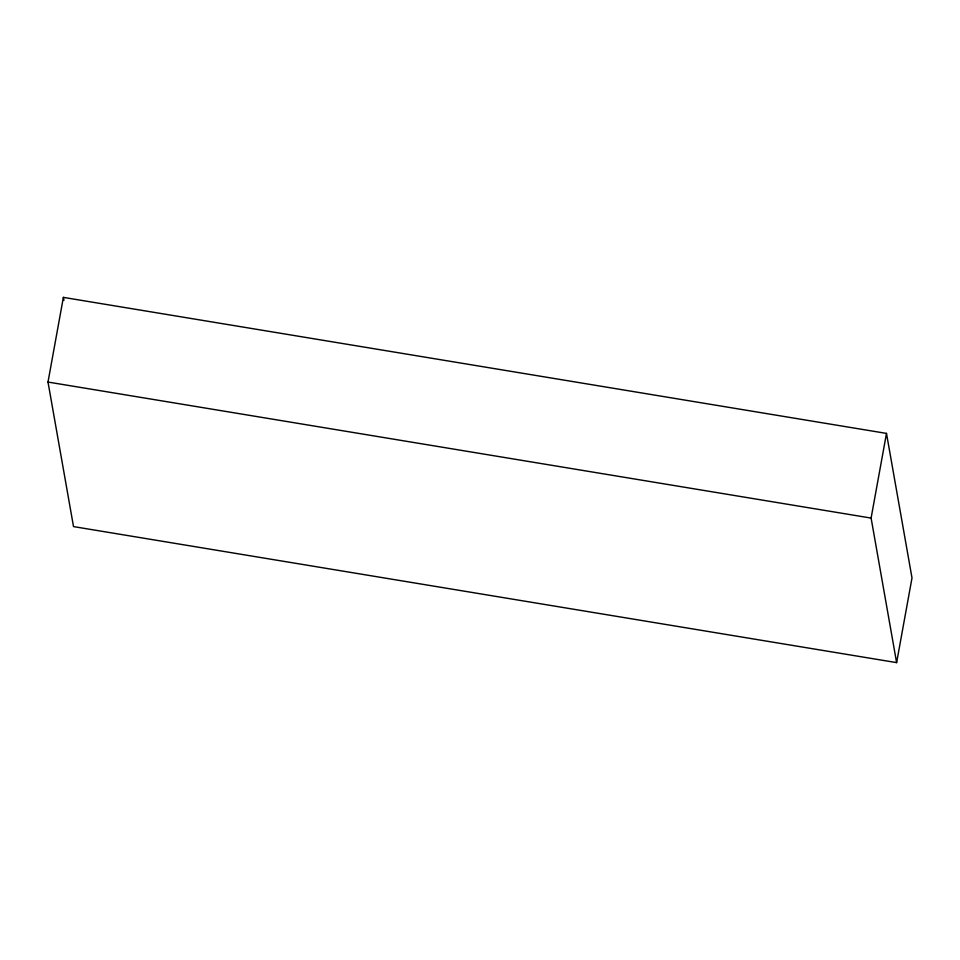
<?xml version="1.0" encoding="UTF-8"?>
<svg xmlns="http://www.w3.org/2000/svg" width="960" height="960" viewBox="0 0 960 960"><rect width="100%" height="100%" fill="white"/><g stroke="black" fill="none" stroke-linecap="round" stroke-linejoin="round"><path stroke-width="1.44" d="M48 382.056L63.384 297.384L886.488 433.404L912 577.944L896.616 662.616L73.512 526.596L48 382.056L871.104 518.076L896.616 662.616M871.104 518.076L886.488 433.404M63.384 297.384L63.912 300.336"/></g></svg>
